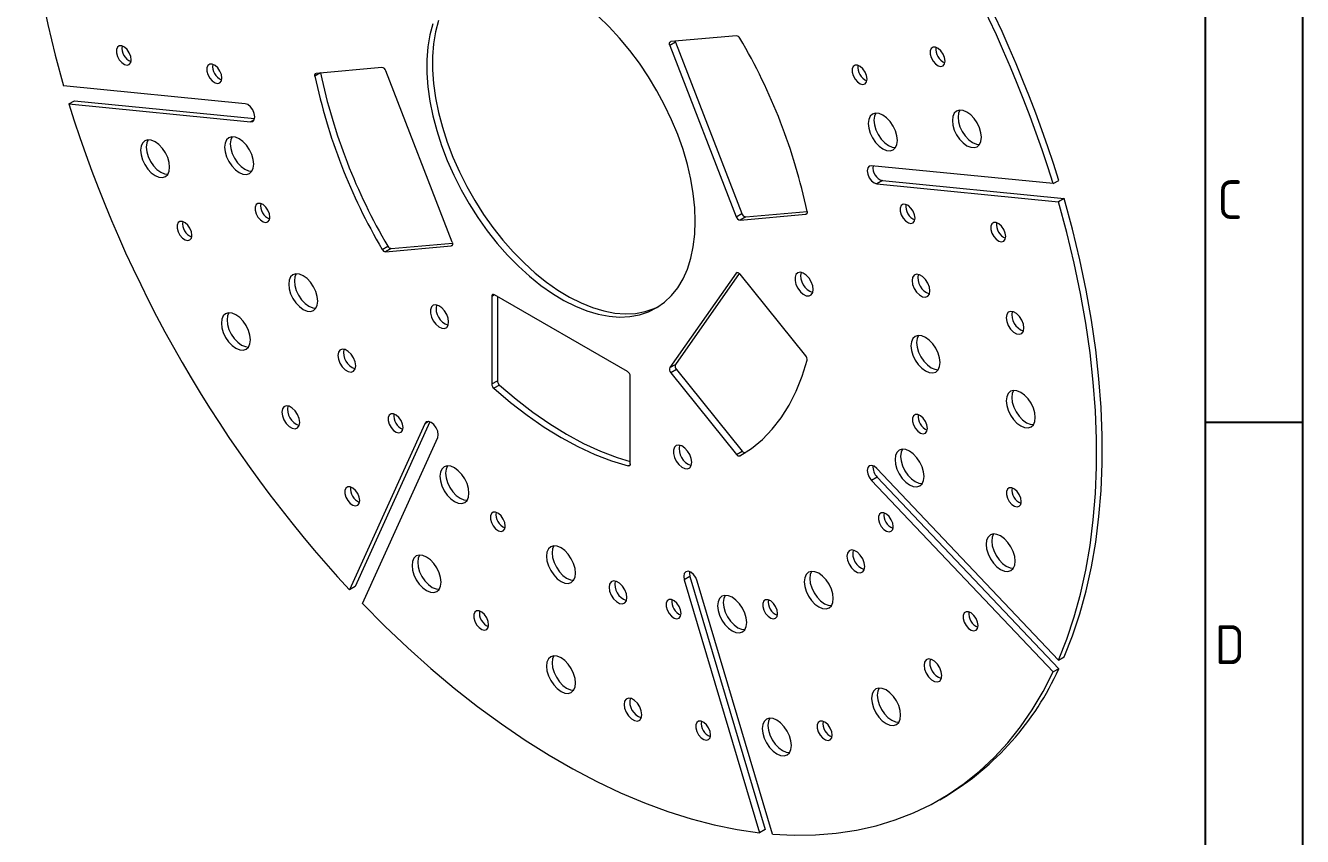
# Model space of a CAD drawing. Header units: millimetres. Extents: x 764 to 1780, y 1208 to 1927.
# Drawn here: x 1461 to 1780.4, y 1463.9 to 1666.9 of the extents above; entities that cross this region are included whole.
import ezdxf
from ezdxf.enums import TextEntityAlignment as Align

# ---------------------------------------------------------------- set-up
doc = ezdxf.new("R2010")
doc.units = ezdxf.units.MM
doc.linetypes.add('ACAD_ISO05W100', pattern=[33, 24, -3, 0, -3, 0, -3])
doc.layers.add('AM_BOR', color=2, linetype='ACAD_ISO05W100', lineweight=35)
doc.styles.add('ACISOTS', font='isocp.shx', dxfattribs={"height": 1})

# ---------------------------------------------------------------- blocks, each defined once
blk = doc.blocks.new('A3 ZTL')
blk.add_line((401.17, 9.78), (401.17, 280.82))
at = {"layer": 'AM_BOR', "color": 135, "linetype": 'Continuous', "lineweight": 25}
blk.add_line((410.96, 290.61), (410.96, 0), dxfattribs=at)
at = {"layer": 'AM_BOR', "color": 135, "lineweight": 25}
blk.add_line((401.17, 145.3), (410.96, 145.3), dxfattribs=at)
at = {"layer": 'AM_BOR', "color": 135, "lineweight": 25, "style": 'ACISOTS'}
for s, p in [('C', (403.62, 167.81)), ('D', (403.62, 122.8))]:
    blk.add_text(s, height=3.91, dxfattribs=at).set_placement(p, align=Align.MIDDLE)

msp = doc.modelspace()

# ---------------------------------------------------------------- linework, layer by layer
at = {"color": 7, "linetype": 'Continuous', "lineweight": 15}
for p, q in [((1623.558, 1662.67), (1622.144, 1661.854)), ((1622.144, 1661.854), (1638.761, 1619.025)), ((1638.84, 1664.289), (1622.403, 1662.82)), ((1623.558, 1662.67), (1640.175, 1619.842)), ((1534.79, 1654.982), (1533.376, 1654.165)), ((1550.143, 1656.359), (1533.706, 1654.889)), ((1567.726, 1612.674), (1551.109, 1655.502)), ((1515.882, 1647.297), (1470.473, 1651.791)), ((1471.826, 1647.238), (1473.24, 1648.055)), ((1471.826, 1647.238), (1517.235, 1642.744)), ((1473.24, 1648.055), (1518.287, 1643.596)), ((1718.045, 1627.289), (1672.635, 1631.783)), ((1675.403, 1628.047), (1673.988, 1627.23)), ((1673.988, 1627.23), (1719.398, 1622.736)), ((1675.403, 1628.047), (1720.812, 1623.553)), ((1718.045, 1627.289), (1719.459, 1628.106)), ((1720.812, 1623.553), (1719.398, 1622.736)), ((1638.761, 1619.025), (1640.175, 1619.842)), ((1641.141, 1618.985), (1656.495, 1620.358)), ((1639.727, 1618.169), (1656.164, 1619.638)), ((1641.141, 1618.985), (1639.727, 1618.169)), ((1550.179, 1610.856), (1551.594, 1611.672)), ((1551.03, 1610.238), (1567.467, 1611.708)), ((1552.444, 1611.054), (1551.03, 1610.238)), ((1552.444, 1611.054), (1567.798, 1612.427)), ((1638.761, 1604.902), (1622.144, 1581.259)), ((1639.55, 1604.829), (1623.558, 1582.075)), ((1656.164, 1584.195), (1639.727, 1604.643)), ((1577.611, 1599.089), (1577.611, 1577.172)), ((1611.552, 1580.312), (1578.318, 1599.497)), ((1579.025, 1599.089), (1579.025, 1577.988)), ((1622.144, 1581.259), (1623.558, 1582.075)), ((1612.259, 1557.17), (1612.259, 1579.087)), ((1623.817, 1580.81), (1622.403, 1579.994)), ((1622.403, 1579.994), (1638.84, 1559.546)), ((1623.817, 1580.81), (1640.254, 1560.363)), ((1577.611, 1577.172), (1579.025, 1577.988)), ((1579.546, 1576.9), (1578.131, 1576.084)), ((1560.837, 1567.223), (1542.028, 1525.644)), ((1562.102, 1567.708), (1543.442, 1526.46)), ((1545.294, 1522.196), (1564.104, 1563.775)), ((1638.84, 1559.546), (1640.254, 1560.363)), ((1719.398, 1508.09), (1673.988, 1556.024)), ((1674.05, 1553.85), (1672.635, 1553.033)), ((1672.635, 1553.033), (1718.045, 1505.099)), ((1674.05, 1553.85), (1719.459, 1505.915)), ((1627.181, 1528.994), (1625.767, 1528.177)), ((1625.767, 1528.177), (1644.576, 1464.882)), ((1627.181, 1528.994), (1645.99, 1465.698)), ((1647.842, 1464.559), (1629.033, 1527.854)), ((1543.442, 1526.46), (1542.028, 1525.644)), ((1719.398, 1508.09), (1720.812, 1508.906)), ((1719.459, 1505.915), (1718.045, 1505.099)), ((1689.677, 1473.147), (1691.092, 1473.964)), ((1645.99, 1465.698), (1644.576, 1464.882))]:
    msp.add_line(p, q, dxfattribs=at)
at = {"color": 8, "linetype": 'Continuous', "lineweight": 15}
for p, q in [((1518.191, 1643.296), (1517.235, 1642.744)), ((1656.164, 1619.638), (1656.423, 1619.788)), ((1567.467, 1611.708), (1567.726, 1611.857)), ((1639.02, 1605.051), (1638.761, 1604.902)), ((1578.318, 1599.497), (1577.611, 1599.089)), ((1561.794, 1567.775), (1560.837, 1567.223)), ((1640.171, 1559.459), (1639.691, 1559.182)), ((1611.739, 1556.682), (1612.234, 1556.968))]:
    msp.add_line(p, q, dxfattribs=at)
at = {"color": 7, "linetype": 'Continuous', "lineweight": 15, "flags": 128}
for points in [[(1470.473, 1766.438), (1468.381, 1761.173), (1466.542, 1755.662), (1464.958, 1749.914), (1463.634, 1743.942), (1462.571, 1737.757), (1461.772, 1731.372), (1461.239, 1724.8), (1460.972, 1718.053), (1460.972, 1711.145), (1461.239, 1704.09), (1461.772, 1696.901), (1462.571, 1689.594), (1463.634, 1682.183), (1464.958, 1674.681), (1466.542, 1667.106), (1468.381, 1659.471), (1470.473, 1651.791)], [(1564.274, 1668.105), (1563.536, 1665.304), (1563.041, 1662.302), (1562.793, 1659.12), (1562.793, 1655.783), (1563.041, 1652.315), (1563.536, 1648.741), (1564.274, 1645.088), (1565.25, 1641.384), (1566.455, 1637.655), (1567.883, 1633.929), (1569.52, 1630.234), (1571.357, 1626.597), (1573.378, 1623.045), (1575.57, 1619.604), (1577.915, 1616.3), (1580.397, 1613.157), (1582.997, 1610.199), (1585.696, 1607.447), (1588.473, 1604.923), (1591.309, 1602.643), (1594.183, 1600.626), (1597.072, 1598.886), (1599.956, 1597.437), (1602.813, 1596.288), (1605.623, 1595.449), (1608.364, 1594.925), (1611.015, 1594.721), (1613.559, 1594.838), (1615.975, 1595.275), (1618.245, 1596.029), (1619.38, 1596.553)], [(1628.523, 1617.874), (1628.398, 1621.28), (1628.026, 1624.804), (1627.409, 1628.421), (1626.552, 1632.103), (1625.46, 1635.823), (1624.143, 1639.554), (1622.609, 1643.268), (1620.87, 1646.937), (1618.939, 1650.535), (1616.831, 1654.035), (1614.56, 1657.41), (1612.144, 1660.637), (1609.601, 1663.69), (1606.949, 1666.548), (1604.209, 1669.188)], [(1562.86, 1667.288), (1562.122, 1664.488), (1561.627, 1661.486), (1561.379, 1658.304), (1561.379, 1654.967), (1561.627, 1651.498), (1562.122, 1647.925), (1562.86, 1644.272), (1563.836, 1640.567), (1565.041, 1636.838), (1566.468, 1633.112), (1568.106, 1629.417), (1569.942, 1625.78), (1571.964, 1622.228), (1574.155, 1618.788), (1576.501, 1615.484), (1578.983, 1612.341), (1581.583, 1609.383), (1584.281, 1606.631), (1587.059, 1604.106), (1589.895, 1601.827), (1592.768, 1599.81), (1595.658, 1598.07), (1598.542, 1596.62), (1601.399, 1595.471), (1604.209, 1594.632), (1606.949, 1594.108), (1609.601, 1593.904), (1612.144, 1594.021), (1614.56, 1594.458), (1616.831, 1595.212), (1618.939, 1596.277), (1620.87, 1597.646), (1622.609, 1599.308), (1624.143, 1601.251), (1625.46, 1603.461), (1626.552, 1605.921), (1627.409, 1608.613), (1628.026, 1611.517), (1628.398, 1614.612), (1628.523, 1617.874)], [(1487.423, 1658.287), (1487.297, 1659.142), (1486.934, 1660.027), (1486.384, 1660.823), (1485.722, 1661.423), (1485.036, 1661.746), (1484.42, 1661.747), (1483.956, 1661.427), (1483.707, 1660.83), (1483.707, 1660.034), (1483.956, 1659.149), (1484.42, 1658.294), (1485.036, 1657.583), (1485.722, 1657.114), (1486.384, 1656.949), (1486.934, 1657.111), (1487.297, 1657.578), (1487.423, 1658.287)], [(1622.144, 1661.854), (1622.087, 1662.033), (1622.056, 1662.207), (1622.051, 1662.369), (1622.074, 1662.514), (1622.122, 1662.636), (1622.196, 1662.729), (1622.29, 1662.792), (1622.403, 1662.82)], [(1623.486, 1662.917), (1623.501, 1662.849), (1623.558, 1662.67)], [(1691.024, 1657.973), (1690.897, 1658.827), (1690.535, 1659.713), (1689.985, 1660.509), (1689.323, 1661.109), (1688.637, 1661.432), (1688.021, 1661.433), (1687.557, 1661.113), (1687.308, 1660.515), (1687.308, 1659.72), (1687.557, 1658.835), (1688.021, 1657.979), (1688.637, 1657.269), (1689.323, 1656.8), (1689.985, 1656.635), (1690.535, 1656.797), (1690.897, 1657.264), (1691.024, 1657.973)], [(1510.085, 1653.707), (1509.958, 1654.562), (1509.595, 1655.448), (1509.046, 1656.244), (1508.384, 1656.844), (1507.698, 1657.166), (1507.081, 1657.168), (1506.618, 1656.848), (1506.369, 1656.25), (1506.369, 1655.455), (1506.618, 1654.57), (1507.081, 1653.714), (1507.698, 1653.004), (1508.384, 1652.535), (1509.046, 1652.37), (1509.595, 1652.532), (1509.958, 1652.999), (1510.085, 1653.707)], [(1533.376, 1654.165), (1533.356, 1654.308), (1533.354, 1654.442), (1533.372, 1654.563), (1533.407, 1654.669), (1533.46, 1654.757), (1533.529, 1654.823), (1533.612, 1654.868), (1533.706, 1654.889)], [(1671.505, 1653.458), (1671.379, 1654.313), (1671.016, 1655.198), (1670.467, 1655.995), (1669.804, 1656.595), (1669.119, 1656.917), (1668.502, 1656.919), (1668.038, 1656.599), (1667.79, 1656.001), (1667.79, 1655.206), (1668.038, 1654.321), (1668.502, 1653.465), (1669.119, 1652.755), (1669.804, 1652.285), (1670.467, 1652.121), (1671.016, 1652.283), (1671.379, 1652.75), (1671.505, 1653.458)], [(1517.235, 1642.744), (1517.808, 1642.855), (1518.192, 1643.297), (1518.326, 1644), (1518.192, 1644.859), (1517.808, 1645.742), (1517.235, 1646.516), (1516.558, 1647.062), (1515.882, 1647.297)], [(1700.129, 1638.889), (1700.005, 1640.049), (1699.641, 1641.274), (1699.062, 1642.479), (1698.308, 1643.582), (1697.43, 1644.51), (1696.487, 1645.197), (1695.545, 1645.598), (1694.667, 1645.685), (1693.912, 1645.452), (1693.334, 1644.915), (1692.97, 1644.111), (1692.846, 1643.094), (1692.97, 1641.934), (1693.334, 1640.71), (1693.912, 1639.505), (1694.667, 1638.401), (1695.545, 1637.474), (1696.487, 1636.787), (1697.43, 1636.386), (1698.308, 1636.299), (1699.062, 1636.532), (1699.641, 1637.069), (1700.005, 1637.873), (1700.129, 1638.889)], [(1694.719, 1645.689), (1694.384, 1644.927), (1694.26, 1643.91), (1694.384, 1642.75), (1694.748, 1641.526), (1695.327, 1640.321), (1696.081, 1639.217), (1696.959, 1638.29), (1697.902, 1637.603), (1698.844, 1637.202), (1699.67, 1637.111)], [(1679.091, 1638.117), (1678.966, 1639.277), (1678.603, 1640.501), (1678.024, 1641.706), (1677.27, 1642.81), (1676.391, 1643.737), (1675.449, 1644.425), (1674.506, 1644.825), (1673.628, 1644.912), (1672.874, 1644.679), (1672.295, 1644.143), (1671.931, 1643.338), (1671.807, 1642.322), (1671.931, 1641.162), (1672.295, 1639.937), (1672.874, 1638.732), (1673.628, 1637.629), (1674.506, 1636.702), (1675.449, 1636.014), (1676.391, 1635.613), (1677.27, 1635.526), (1678.024, 1635.759), (1678.603, 1636.296), (1678.966, 1637.1), (1679.091, 1638.117)], [(1673.68, 1644.916), (1673.346, 1644.155), (1673.222, 1643.138), (1673.346, 1641.978), (1673.709, 1640.754), (1674.288, 1639.549), (1675.042, 1638.445), (1675.921, 1637.518), (1676.863, 1636.831), (1677.806, 1636.43), (1678.632, 1636.339)], [(1518.063, 1632.206), (1517.939, 1633.366), (1517.575, 1634.59), (1516.996, 1635.795), (1516.242, 1636.899), (1515.364, 1637.826), (1514.421, 1638.513), (1513.479, 1638.914), (1512.601, 1639.001), (1511.846, 1638.768), (1511.268, 1638.231), (1510.904, 1637.427), (1510.78, 1636.41), (1510.904, 1635.25), (1511.268, 1634.026), (1511.846, 1632.821), (1512.601, 1631.717), (1513.479, 1630.79), (1514.421, 1630.103), (1515.364, 1629.702), (1516.242, 1629.615), (1516.996, 1629.848), (1517.575, 1630.385), (1517.939, 1631.189), (1518.063, 1632.206)], [(1512.653, 1639.005), (1512.318, 1638.243), (1512.194, 1637.227), (1512.318, 1636.067), (1512.682, 1634.842), (1513.261, 1633.637), (1514.015, 1632.534), (1514.893, 1631.607), (1515.836, 1630.919), (1516.778, 1630.518), (1517.604, 1630.427)], [(1497.024, 1631.433), (1496.9, 1632.593), (1496.537, 1633.818), (1495.958, 1635.023), (1495.204, 1636.126), (1494.325, 1637.053), (1493.383, 1637.741), (1492.44, 1638.142), (1491.562, 1638.229), (1490.808, 1637.996), (1490.229, 1637.459), (1489.865, 1636.655), (1489.741, 1635.638), (1489.865, 1634.478), (1490.229, 1633.254), (1490.808, 1632.049), (1491.562, 1630.945), (1492.44, 1630.018), (1493.383, 1629.33), (1494.325, 1628.93), (1495.204, 1628.843), (1495.958, 1629.076), (1496.537, 1629.612), (1496.9, 1630.417), (1497.024, 1631.433)], [(1491.614, 1638.233), (1491.28, 1637.471), (1491.155, 1636.454), (1491.28, 1635.294), (1491.643, 1634.07), (1492.222, 1632.865), (1492.976, 1631.761), (1493.855, 1630.834), (1494.797, 1630.147), (1495.74, 1629.746), (1496.566, 1629.655)], [(1672.635, 1631.783), (1672.062, 1631.672), (1671.679, 1631.231), (1671.544, 1630.527), (1671.679, 1629.668), (1672.062, 1628.785), (1672.635, 1628.011), (1673.312, 1627.465), (1673.988, 1627.23)], [(1720.812, 1508.906), (1722.903, 1514.171), (1724.743, 1519.682), (1726.326, 1525.43), (1727.651, 1531.402), (1728.713, 1537.586), (1729.512, 1543.971), (1730.046, 1550.544), (1730.313, 1557.291), (1730.313, 1564.199), (1730.046, 1571.254), (1729.512, 1578.442), (1728.713, 1585.75), (1727.651, 1593.161), (1726.326, 1600.662), (1724.743, 1608.238), (1722.903, 1615.873), (1720.812, 1623.553)], [(1522.113, 1618.906), (1521.986, 1619.76), (1521.624, 1620.646), (1521.074, 1621.442), (1520.412, 1622.042), (1519.726, 1622.365), (1519.109, 1622.366), (1518.646, 1622.046), (1518.397, 1621.448), (1518.397, 1620.653), (1518.646, 1619.768), (1519.109, 1618.913), (1519.726, 1618.202), (1520.412, 1617.733), (1521.074, 1617.568), (1521.624, 1617.73), (1521.986, 1618.197), (1522.113, 1618.906)], [(1656.495, 1620.362), (1656.515, 1620.219), (1656.516, 1620.086), (1656.499, 1619.964), (1656.463, 1619.858), (1656.41, 1619.771), (1656.342, 1619.704), (1656.259, 1619.659), (1656.164, 1619.638)], [(1683.533, 1618.656), (1683.407, 1619.511), (1683.044, 1620.397), (1682.495, 1621.193), (1681.832, 1621.793), (1681.147, 1622.115), (1680.53, 1622.117), (1680.066, 1621.797), (1679.818, 1621.199), (1679.818, 1620.404), (1680.066, 1619.519), (1680.53, 1618.663), (1681.147, 1617.953), (1681.832, 1617.484), (1682.495, 1617.319), (1683.044, 1617.481), (1683.407, 1617.948), (1683.533, 1618.656)], [(1719.398, 1508.09), (1721.489, 1513.354), (1723.329, 1518.866), (1724.912, 1524.613), (1726.236, 1530.585), (1727.299, 1536.77), (1728.098, 1543.155), (1728.631, 1549.727), (1728.898, 1556.474), (1728.898, 1563.382), (1728.631, 1570.437), (1728.098, 1577.626), (1727.299, 1584.933), (1726.236, 1592.345), (1724.912, 1599.846), (1723.329, 1607.422), (1721.489, 1615.057), (1719.398, 1622.736)], [(1502.594, 1614.391), (1502.468, 1615.246), (1502.105, 1616.131), (1501.556, 1616.928), (1500.893, 1617.528), (1500.207, 1617.85), (1499.591, 1617.852), (1499.127, 1617.532), (1498.878, 1616.934), (1498.878, 1616.139), (1499.127, 1615.254), (1499.591, 1614.398), (1500.207, 1613.688), (1500.893, 1613.219), (1501.556, 1613.054), (1502.105, 1613.216), (1502.468, 1613.683), (1502.594, 1614.391)], [(1706.195, 1614.077), (1706.068, 1614.932), (1705.706, 1615.817), (1705.156, 1616.614), (1704.494, 1617.213), (1703.808, 1617.536), (1703.192, 1617.537), (1702.728, 1617.218), (1702.479, 1616.62), (1702.479, 1615.824), (1702.728, 1614.939), (1703.192, 1614.084), (1703.808, 1613.374), (1704.494, 1612.904), (1705.156, 1612.74), (1705.706, 1612.902), (1706.068, 1613.368), (1706.195, 1614.077)], [(1567.726, 1612.674), (1567.783, 1612.495), (1567.815, 1612.321), (1567.819, 1612.158), (1567.797, 1612.013), (1567.748, 1611.892), (1567.675, 1611.798), (1567.58, 1611.736), (1567.467, 1611.708)], [(1534.097, 1597.926), (1533.973, 1599.086), (1533.61, 1600.31), (1533.031, 1601.515), (1532.277, 1602.619), (1531.398, 1603.546), (1530.456, 1604.234), (1529.513, 1604.634), (1528.635, 1604.721), (1527.881, 1604.488), (1527.302, 1603.952), (1526.938, 1603.147), (1526.814, 1602.131), (1526.938, 1600.971), (1527.302, 1599.746), (1527.881, 1598.541), (1528.635, 1597.438), (1529.513, 1596.511), (1530.456, 1595.823), (1531.398, 1595.422), (1532.277, 1595.336), (1533.031, 1595.568), (1533.61, 1596.105), (1533.973, 1596.909), (1534.097, 1597.926)], [(1528.687, 1604.725), (1528.353, 1603.964), (1528.228, 1602.947), (1528.353, 1601.787), (1528.716, 1600.563), (1529.295, 1599.358), (1530.049, 1598.254), (1530.928, 1597.327), (1531.87, 1596.64), (1532.813, 1596.239), (1533.639, 1596.148)], [(1638.761, 1604.902), (1638.842, 1604.985), (1638.943, 1605.036), (1639.061, 1605.053), (1639.191, 1605.034), (1639.327, 1604.981), (1639.466, 1604.896), (1639.601, 1604.782), (1639.727, 1604.643)], [(1658.044, 1600.831), (1657.92, 1601.765), (1657.56, 1602.741), (1657.003, 1603.654), (1656.31, 1604.405), (1655.557, 1604.912), (1654.823, 1605.121), (1654.19, 1605.009), (1653.725, 1604.588), (1653.48, 1603.903), (1653.48, 1603.03), (1653.725, 1602.062), (1654.19, 1601.104), (1654.823, 1600.261), (1655.557, 1599.623), (1656.31, 1599.26), (1657.003, 1599.211), (1657.56, 1599.481), (1657.92, 1600.042), (1658.044, 1600.831)], [(1687.227, 1600.457), (1687.093, 1601.414), (1686.706, 1602.411), (1686.114, 1603.327), (1685.387, 1604.053), (1684.613, 1604.499), (1683.886, 1604.613), (1683.294, 1604.381), (1682.907, 1603.831), (1682.773, 1603.029), (1682.907, 1602.071), (1683.294, 1601.075), (1683.886, 1600.158), (1684.613, 1599.433), (1685.387, 1598.987), (1686.114, 1598.872), (1686.706, 1599.105), (1687.093, 1599.655), (1687.227, 1600.457)], [(1517.249, 1588.197), (1517.125, 1589.357), (1516.761, 1590.581), (1516.182, 1591.786), (1515.428, 1592.889), (1514.55, 1593.817), (1513.607, 1594.504), (1512.665, 1594.905), (1511.786, 1594.992), (1511.032, 1594.759), (1510.453, 1594.222), (1510.09, 1593.418), (1509.966, 1592.401), (1510.09, 1591.241), (1510.453, 1590.017), (1511.032, 1588.812), (1511.786, 1587.708), (1512.665, 1586.781), (1513.607, 1586.094), (1514.55, 1585.693), (1515.428, 1585.606), (1516.182, 1585.839), (1516.761, 1586.376), (1517.125, 1587.18), (1517.249, 1588.197)], [(1511.838, 1594.996), (1511.504, 1594.234), (1511.38, 1593.217), (1511.504, 1592.057), (1511.868, 1590.833), (1512.446, 1589.628), (1513.201, 1588.524), (1514.079, 1587.597), (1515.021, 1586.91), (1515.964, 1586.509), (1516.79, 1586.418)], [(1566.828, 1592.675), (1566.703, 1593.609), (1566.343, 1594.585), (1565.786, 1595.498), (1565.094, 1596.249), (1564.34, 1596.756), (1563.606, 1596.965), (1562.973, 1596.853), (1562.508, 1596.432), (1562.263, 1595.747), (1562.263, 1594.874), (1562.508, 1593.906), (1562.973, 1592.948), (1563.606, 1592.105), (1564.34, 1591.467), (1565.094, 1591.104), (1565.786, 1591.055), (1566.343, 1591.325), (1566.703, 1591.886), (1566.828, 1592.675)], [(1710.762, 1591.175), (1710.627, 1592.133), (1710.241, 1593.129), (1709.648, 1594.046), (1708.921, 1594.771), (1708.147, 1595.217), (1707.421, 1595.332), (1706.828, 1595.1), (1706.441, 1594.549), (1706.307, 1593.747), (1706.441, 1592.79), (1706.828, 1591.793), (1707.421, 1590.877), (1708.147, 1590.151), (1708.921, 1589.705), (1709.648, 1589.591), (1710.241, 1589.823), (1710.627, 1590.373), (1710.762, 1591.175)], [(1689.764, 1582.52), (1689.64, 1583.68), (1689.276, 1584.904), (1688.698, 1586.109), (1687.943, 1587.213), (1687.065, 1588.14), (1686.123, 1588.827), (1685.18, 1589.228), (1684.302, 1589.315), (1683.548, 1589.082), (1682.969, 1588.545), (1682.605, 1587.741), (1682.481, 1586.725), (1682.605, 1585.564), (1682.969, 1584.34), (1683.548, 1583.135), (1684.302, 1582.032), (1685.18, 1581.104), (1686.123, 1580.417), (1687.065, 1580.016), (1687.943, 1579.929), (1688.698, 1580.162), (1689.276, 1580.699), (1689.64, 1581.503), (1689.764, 1582.52)], [(1684.354, 1589.319), (1684.019, 1588.558), (1683.895, 1587.541), (1684.019, 1586.381), (1684.383, 1585.157), (1684.962, 1583.952), (1685.716, 1582.848), (1686.594, 1581.921), (1687.537, 1581.233), (1688.479, 1580.833), (1689.306, 1580.742)], [(1543.564, 1581.73), (1543.43, 1582.687), (1543.043, 1583.684), (1542.45, 1584.601), (1541.723, 1585.326), (1540.95, 1585.772), (1540.223, 1585.887), (1539.63, 1585.654), (1539.243, 1585.104), (1539.109, 1584.302), (1539.243, 1583.345), (1539.63, 1582.348), (1540.223, 1581.431), (1540.95, 1580.706), (1541.723, 1580.26), (1542.45, 1580.146), (1543.043, 1580.378), (1543.43, 1580.928), (1543.564, 1581.73)], [(1639.691, 1559.182), (1642.611, 1561.062), (1645.319, 1563.283), (1647.802, 1565.834), (1650.049, 1568.703), (1652.05, 1571.878), (1653.796, 1575.345), (1655.28, 1579.088), (1656.495, 1583.091)], [(1578.131, 1576.084), (1582.266, 1572.559), (1586.458, 1569.324), (1590.687, 1566.391), (1594.935, 1563.775), (1599.183, 1561.486), (1603.413, 1559.536), (1607.604, 1557.932), (1611.739, 1556.682)], [(1579.546, 1576.9), (1583.681, 1573.376), (1587.872, 1570.14), (1592.101, 1567.208), (1596.349, 1564.591), (1600.598, 1562.303), (1604.827, 1560.352), (1609.018, 1558.749), (1612.259, 1557.74)], [(1713.592, 1568.765), (1713.468, 1569.925), (1713.104, 1571.149), (1712.525, 1572.354), (1711.771, 1573.458), (1710.893, 1574.385), (1709.95, 1575.072), (1709.008, 1575.473), (1708.129, 1575.56), (1707.375, 1575.327), (1706.797, 1574.79), (1706.433, 1573.986), (1706.309, 1572.969), (1706.433, 1571.809), (1706.797, 1570.585), (1707.375, 1569.38), (1708.129, 1568.276), (1709.008, 1567.349), (1709.95, 1566.662), (1710.893, 1566.261), (1711.771, 1566.174), (1712.525, 1566.407), (1713.104, 1566.944), (1713.468, 1567.748), (1713.592, 1568.765)], [(1708.182, 1575.564), (1707.847, 1574.802), (1707.723, 1573.786), (1707.847, 1572.625), (1708.211, 1571.401), (1708.789, 1570.196), (1709.544, 1569.093), (1710.422, 1568.165), (1711.364, 1567.478), (1712.307, 1567.077), (1713.133, 1566.986)], [(1529.558, 1567.555), (1529.424, 1568.512), (1529.037, 1569.509), (1528.445, 1570.426), (1527.718, 1571.151), (1526.944, 1571.597), (1526.217, 1571.711), (1525.625, 1571.479), (1525.238, 1570.929), (1525.104, 1570.127), (1525.238, 1569.17), (1525.625, 1568.173), (1526.217, 1567.256), (1526.944, 1566.531), (1527.718, 1566.085), (1528.445, 1565.971), (1529.037, 1566.203), (1529.424, 1566.753), (1529.558, 1567.555)], [(1555.411, 1566.258), (1555.284, 1567.112), (1554.922, 1567.998), (1554.372, 1568.794), (1553.71, 1569.394), (1553.024, 1569.717), (1552.408, 1569.718), (1551.944, 1569.398), (1551.695, 1568.8), (1551.695, 1568.005), (1551.944, 1567.12), (1552.408, 1566.265), (1553.024, 1565.554), (1553.71, 1565.085), (1554.372, 1564.92), (1554.922, 1565.082), (1555.284, 1565.549), (1555.411, 1566.258)], [(1686.611, 1566.055), (1686.485, 1566.91), (1686.122, 1567.795), (1685.573, 1568.592), (1684.91, 1569.192), (1684.224, 1569.514), (1683.608, 1569.516), (1683.144, 1569.196), (1682.895, 1568.598), (1682.895, 1567.803), (1683.144, 1566.917), (1683.608, 1566.062), (1684.224, 1565.352), (1684.91, 1564.882), (1685.573, 1564.718), (1686.122, 1564.88), (1686.485, 1565.346), (1686.611, 1566.055)], [(1564.104, 1563.775), (1564.238, 1564.478), (1564.104, 1565.337), (1563.72, 1566.22), (1563.147, 1566.994), (1562.47, 1567.54), (1561.794, 1567.775), (1561.22, 1567.664), (1560.837, 1567.223)], [(1627.639, 1557.57), (1627.514, 1558.503), (1627.154, 1559.479), (1626.598, 1560.392), (1625.905, 1561.143), (1625.151, 1561.651), (1624.418, 1561.86), (1623.784, 1561.747), (1623.32, 1561.326), (1623.074, 1560.642), (1623.074, 1559.768), (1623.32, 1558.8), (1623.784, 1557.843), (1624.418, 1556.999), (1625.151, 1556.361), (1625.905, 1555.998), (1626.598, 1555.949), (1627.154, 1556.22), (1627.514, 1556.78), (1627.639, 1557.57)], [(1685.78, 1554.033), (1685.656, 1555.193), (1685.292, 1556.418), (1684.713, 1557.623), (1683.959, 1558.726), (1683.081, 1559.654), (1682.138, 1560.341), (1681.196, 1560.742), (1680.317, 1560.829), (1679.563, 1560.596), (1678.984, 1560.059), (1678.621, 1559.255), (1678.497, 1558.238), (1678.621, 1557.078), (1678.984, 1555.854), (1679.563, 1554.649), (1680.317, 1553.545), (1681.196, 1552.618), (1682.138, 1551.931), (1683.081, 1551.53), (1683.959, 1551.443), (1684.713, 1551.676), (1685.292, 1552.213), (1685.656, 1553.017), (1685.78, 1554.033)], [(1680.369, 1560.833), (1680.035, 1560.071), (1679.911, 1559.054), (1680.035, 1557.894), (1680.399, 1556.67), (1680.977, 1555.465), (1681.732, 1554.361), (1682.61, 1553.434), (1683.552, 1552.747), (1684.495, 1552.346), (1685.321, 1552.255)], [(1571.916, 1549.853), (1571.792, 1551.013), (1571.428, 1552.238), (1570.85, 1553.443), (1570.095, 1554.546), (1569.217, 1555.473), (1568.275, 1556.161), (1567.332, 1556.562), (1566.454, 1556.649), (1565.7, 1556.416), (1565.121, 1555.879), (1564.757, 1555.075), (1564.633, 1554.058), (1564.757, 1552.898), (1565.121, 1551.674), (1565.7, 1550.469), (1566.454, 1549.365), (1567.332, 1548.438), (1568.275, 1547.751), (1569.217, 1547.35), (1570.095, 1547.263), (1570.85, 1547.496), (1571.428, 1548.033), (1571.792, 1548.837), (1571.916, 1549.853)], [(1566.506, 1556.653), (1566.171, 1555.891), (1566.047, 1554.874), (1566.171, 1553.714), (1566.535, 1552.49), (1567.114, 1551.285), (1567.868, 1550.181), (1568.746, 1549.254), (1569.689, 1548.567), (1570.631, 1548.166), (1571.457, 1548.075)], [(1612.259, 1557.17), (1612.25, 1557.043), (1612.222, 1556.93), (1612.176, 1556.834), (1612.114, 1556.758), (1612.037, 1556.704), (1611.947, 1556.673), (1611.847, 1556.665), (1611.739, 1556.682)], [(1673.988, 1556.024), (1673.312, 1556.57), (1672.635, 1556.805), (1672.062, 1556.694), (1671.679, 1556.253), (1671.544, 1555.549), (1671.679, 1554.69), (1672.062, 1553.807), (1672.635, 1553.033)], [(1544.593, 1547.986), (1544.467, 1548.841), (1544.104, 1549.726), (1543.555, 1550.523), (1542.892, 1551.123), (1542.207, 1551.445), (1541.59, 1551.447), (1541.126, 1551.127), (1540.877, 1550.529), (1540.877, 1549.734), (1541.126, 1548.849), (1541.59, 1547.993), (1542.207, 1547.283), (1542.892, 1546.814), (1543.555, 1546.649), (1544.104, 1546.811), (1544.467, 1547.278), (1544.593, 1547.986)], [(1710.077, 1547.731), (1709.95, 1548.585), (1709.588, 1549.471), (1709.038, 1550.267), (1708.376, 1550.867), (1707.69, 1551.19), (1707.074, 1551.191), (1706.61, 1550.871), (1706.361, 1550.273), (1706.361, 1549.478), (1706.61, 1548.593), (1707.074, 1547.738), (1707.69, 1547.027), (1708.376, 1546.558), (1709.038, 1546.393), (1709.588, 1546.555), (1709.95, 1547.022), (1710.077, 1547.731)], [(1580.974, 1541.623), (1580.848, 1542.478), (1580.485, 1543.363), (1579.936, 1544.159), (1579.273, 1544.759), (1578.588, 1545.082), (1577.971, 1545.083), (1577.507, 1544.763), (1577.259, 1544.165), (1577.259, 1543.37), (1577.507, 1542.485), (1577.971, 1541.63), (1578.588, 1540.919), (1579.273, 1540.45), (1579.936, 1540.285), (1580.485, 1540.447), (1580.848, 1540.914), (1580.974, 1541.623)], [(1678.058, 1541.473), (1677.931, 1542.328), (1677.569, 1543.213), (1677.019, 1544.009), (1676.357, 1544.609), (1675.671, 1544.932), (1675.055, 1544.933), (1674.591, 1544.613), (1674.342, 1544.016), (1674.342, 1543.22), (1674.591, 1542.335), (1675.055, 1541.48), (1675.671, 1540.769), (1676.357, 1540.3), (1677.019, 1540.136), (1677.569, 1540.297), (1677.931, 1540.764), (1678.058, 1541.473)], [(1598.577, 1529.861), (1598.453, 1531.021), (1598.089, 1532.246), (1597.51, 1533.451), (1596.756, 1534.554), (1595.878, 1535.482), (1594.935, 1536.169), (1593.993, 1536.57), (1593.114, 1536.657), (1592.36, 1536.424), (1591.781, 1535.887), (1591.418, 1535.083), (1591.294, 1534.066), (1591.418, 1532.906), (1591.781, 1531.682), (1592.36, 1530.477), (1593.114, 1529.373), (1593.993, 1528.446), (1594.935, 1527.759), (1595.878, 1527.358), (1596.756, 1527.271), (1597.51, 1527.504), (1598.089, 1528.041), (1598.453, 1528.845), (1598.577, 1529.861)], [(1593.166, 1536.661), (1592.832, 1535.899), (1592.708, 1534.882), (1592.832, 1533.722), (1593.196, 1532.498), (1593.774, 1531.293), (1594.529, 1530.189), (1595.407, 1529.262), (1596.349, 1528.575), (1597.292, 1528.174), (1598.118, 1528.083)], [(1708.566, 1532.834), (1708.442, 1533.994), (1708.078, 1535.219), (1707.5, 1536.424), (1706.745, 1537.527), (1705.867, 1538.454), (1704.925, 1539.142), (1703.982, 1539.543), (1703.104, 1539.63), (1702.35, 1539.397), (1701.771, 1538.86), (1701.407, 1538.056), (1701.283, 1537.039), (1701.407, 1535.879), (1701.771, 1534.655), (1702.35, 1533.45), (1703.104, 1532.346), (1703.982, 1531.419), (1704.925, 1530.731), (1705.867, 1530.331), (1706.745, 1530.244), (1707.5, 1530.477), (1708.078, 1531.013), (1708.442, 1531.818), (1708.566, 1532.834)], [(1703.156, 1539.634), (1702.821, 1538.872), (1702.697, 1537.855), (1702.821, 1536.695), (1703.185, 1535.471), (1703.764, 1534.266), (1704.518, 1533.162), (1705.396, 1532.235), (1706.339, 1531.548), (1707.281, 1531.147), (1708.108, 1531.056)], [(1564.95, 1527.562), (1564.825, 1528.722), (1564.462, 1529.946), (1563.883, 1531.151), (1563.129, 1532.255), (1562.25, 1533.182), (1561.308, 1533.87), (1560.365, 1534.27), (1559.487, 1534.357), (1558.733, 1534.124), (1558.154, 1533.588), (1557.79, 1532.783), (1557.666, 1531.767), (1557.79, 1530.607), (1558.154, 1529.382), (1558.733, 1528.177), (1559.487, 1527.074), (1560.365, 1526.147), (1561.308, 1525.459), (1562.25, 1525.058), (1563.129, 1524.971), (1563.883, 1525.204), (1564.462, 1525.741), (1564.825, 1526.545), (1564.95, 1527.562)], [(1559.539, 1534.361), (1559.205, 1533.6), (1559.081, 1532.583), (1559.205, 1531.423), (1559.568, 1530.199), (1560.147, 1528.994), (1560.901, 1527.89), (1561.78, 1526.963), (1562.722, 1526.276), (1563.665, 1525.875), (1564.491, 1525.784)], [(1670.935, 1531.496), (1670.8, 1532.454), (1670.414, 1533.45), (1669.821, 1534.367), (1669.094, 1535.092), (1668.321, 1535.538), (1667.594, 1535.653), (1667.001, 1535.42), (1666.614, 1534.87), (1666.48, 1534.068), (1666.614, 1533.111), (1667.001, 1532.114), (1667.594, 1531.198), (1668.321, 1530.472), (1669.094, 1530.026), (1669.821, 1529.912), (1670.414, 1530.144), (1670.8, 1530.694), (1670.935, 1531.496)], [(1629.033, 1527.854), (1628.65, 1528.737), (1628.076, 1529.511), (1627.4, 1530.057), (1626.723, 1530.292), (1626.15, 1530.181), (1625.767, 1529.74), (1625.632, 1529.036), (1625.767, 1528.177)], [(1663.056, 1523.48), (1662.932, 1524.64), (1662.568, 1525.864), (1661.989, 1527.069), (1661.235, 1528.173), (1660.357, 1529.1), (1659.414, 1529.787), (1658.472, 1530.188), (1657.594, 1530.275), (1656.839, 1530.042), (1656.261, 1529.505), (1655.897, 1528.701), (1655.773, 1527.685), (1655.897, 1526.525), (1656.261, 1525.3), (1656.839, 1524.095), (1657.594, 1522.992), (1658.472, 1522.064), (1659.414, 1521.377), (1660.357, 1520.976), (1661.235, 1520.889), (1661.989, 1521.122), (1662.568, 1521.659), (1662.932, 1522.463), (1663.056, 1523.48)], [(1657.646, 1530.279), (1657.311, 1529.518), (1657.187, 1528.501), (1657.311, 1527.341), (1657.675, 1526.117), (1658.254, 1524.912), (1659.008, 1523.808), (1659.886, 1522.881), (1660.829, 1522.193), (1661.771, 1521.793), (1662.597, 1521.702)], [(1611.427, 1523.739), (1611.293, 1524.697), (1610.906, 1525.694), (1610.314, 1526.61), (1609.587, 1527.335), (1608.813, 1527.782), (1608.086, 1527.896), (1607.494, 1527.664), (1607.107, 1527.113), (1606.973, 1526.311), (1607.107, 1525.354), (1607.494, 1524.357), (1608.086, 1523.441), (1608.813, 1522.715), (1609.587, 1522.269), (1610.314, 1522.155), (1610.906, 1522.387), (1611.293, 1522.937), (1611.427, 1523.739)], [(1627.076, 1530.209), (1627.046, 1529.853), (1627.181, 1528.994)], [(1641.387, 1517.473), (1641.263, 1518.633), (1640.899, 1519.858), (1640.32, 1521.063), (1639.566, 1522.166), (1638.688, 1523.093), (1637.745, 1523.781), (1636.803, 1524.182), (1635.924, 1524.269), (1635.17, 1524.036), (1634.591, 1523.499), (1634.228, 1522.695), (1634.103, 1521.678), (1634.228, 1520.518), (1634.591, 1519.294), (1635.17, 1518.089), (1635.924, 1516.985), (1636.803, 1516.058), (1637.745, 1515.371), (1638.688, 1514.97), (1639.566, 1514.883), (1640.32, 1515.116), (1640.899, 1515.653), (1641.263, 1516.457), (1641.387, 1517.473)], [(1635.976, 1524.273), (1635.642, 1523.511), (1635.518, 1522.494), (1635.642, 1521.334), (1636.006, 1520.11), (1636.584, 1518.905), (1637.338, 1517.801), (1638.217, 1516.874), (1639.159, 1516.187), (1640.102, 1515.786), (1640.928, 1515.695)], [(1545.294, 1522.196), (1550.899, 1516.545), (1556.591, 1511.135), (1562.36, 1505.976), (1568.194, 1501.079), (1574.081, 1496.453), (1580.01, 1492.108), (1585.968, 1488.053), (1591.944, 1484.294), (1597.926, 1480.841), (1603.902, 1477.699), (1609.861, 1474.876), (1615.789, 1472.376), (1621.676, 1470.204), (1627.51, 1468.366), (1633.279, 1466.864), (1638.971, 1465.702), (1644.576, 1464.882)], [(1624.987, 1519.769), (1624.861, 1520.623), (1624.498, 1521.509), (1623.949, 1522.305), (1623.287, 1522.905), (1622.601, 1523.228), (1621.984, 1523.229), (1621.52, 1522.909), (1621.272, 1522.311), (1621.272, 1521.516), (1621.52, 1520.631), (1621.984, 1519.776), (1622.601, 1519.065), (1623.287, 1518.596), (1623.949, 1518.431), (1624.498, 1518.593), (1624.861, 1519.06), (1624.987, 1519.769)], [(1649.112, 1519.731), (1648.985, 1520.586), (1648.623, 1521.471), (1648.073, 1522.268), (1647.411, 1522.868), (1646.725, 1523.19), (1646.109, 1523.192), (1645.645, 1522.872), (1645.396, 1522.274), (1645.396, 1521.479), (1645.645, 1520.594), (1646.109, 1519.738), (1646.725, 1519.028), (1647.411, 1518.559), (1648.073, 1518.394), (1648.623, 1518.556), (1648.985, 1519.023), (1649.112, 1519.731)], [(1576.837, 1516.914), (1576.71, 1517.769), (1576.348, 1518.654), (1575.798, 1519.451), (1575.136, 1520.051), (1574.45, 1520.373), (1573.834, 1520.375), (1573.37, 1520.055), (1573.121, 1519.457), (1573.121, 1518.662), (1573.37, 1517.776), (1573.834, 1516.921), (1574.45, 1516.211), (1575.136, 1515.741), (1575.798, 1515.577), (1576.348, 1515.739), (1576.71, 1516.206), (1576.837, 1516.914)], [(1699.288, 1516.725), (1699.162, 1517.58), (1698.799, 1518.465), (1698.25, 1519.262), (1697.587, 1519.862), (1696.902, 1520.184), (1696.285, 1520.185), (1695.821, 1519.866), (1695.572, 1519.268), (1695.572, 1518.473), (1695.821, 1517.587), (1696.285, 1516.732), (1696.902, 1516.022), (1697.587, 1515.552), (1698.25, 1515.388), (1698.799, 1515.55), (1699.162, 1516.016), (1699.288, 1516.725)], [(1598.577, 1502.346), (1598.453, 1503.506), (1598.089, 1504.73), (1597.51, 1505.935), (1596.756, 1507.039), (1595.878, 1507.966), (1594.935, 1508.654), (1593.993, 1509.054), (1593.114, 1509.141), (1592.36, 1508.908), (1591.781, 1508.372), (1591.418, 1507.567), (1591.294, 1506.551), (1591.418, 1505.391), (1591.781, 1504.166), (1592.36, 1502.961), (1593.114, 1501.858), (1593.993, 1500.931), (1594.935, 1500.243), (1595.878, 1499.842), (1596.756, 1499.756), (1597.51, 1499.988), (1598.089, 1500.525), (1598.453, 1501.329), (1598.577, 1502.346)], [(1593.166, 1509.145), (1592.832, 1508.384), (1592.708, 1507.367), (1592.832, 1506.207), (1593.196, 1504.983), (1593.774, 1503.778), (1594.529, 1502.674), (1595.407, 1501.747), (1596.349, 1501.06), (1597.292, 1500.659), (1598.118, 1500.568)], [(1690.212, 1504.195), (1690.077, 1505.152), (1689.691, 1506.149), (1689.098, 1507.065), (1688.371, 1507.79), (1687.598, 1508.237), (1686.871, 1508.351), (1686.278, 1508.119), (1685.891, 1507.569), (1685.757, 1506.767), (1685.891, 1505.809), (1686.278, 1504.812), (1686.871, 1503.896), (1687.598, 1503.171), (1688.371, 1502.724), (1689.098, 1502.61), (1689.691, 1502.842), (1690.077, 1503.393), (1690.212, 1504.195)], [(1647.842, 1464.559), (1653.284, 1464.286), (1658.61, 1464.357), (1663.809, 1464.774), (1668.87, 1465.534), (1673.784, 1466.636), (1678.542, 1468.078), (1683.132, 1469.858), (1687.547, 1471.971), (1691.777, 1474.414), (1695.814, 1477.181), (1699.65, 1480.268), (1703.277, 1483.667), (1706.688, 1487.372), (1709.877, 1491.377), (1712.836, 1495.672), (1715.561, 1500.249), (1718.045, 1505.099)], [(1615.155, 1494.411), (1615.021, 1495.368), (1614.634, 1496.365), (1614.041, 1497.281), (1613.314, 1498.007), (1612.541, 1498.453), (1611.814, 1498.567), (1611.221, 1498.335), (1610.834, 1497.785), (1610.7, 1496.983), (1610.834, 1496.025), (1611.221, 1495.029), (1611.814, 1494.112), (1612.541, 1493.387), (1613.314, 1492.941), (1614.041, 1492.826), (1614.634, 1493.059), (1615.021, 1493.609), (1615.155, 1494.411)], [(1679.905, 1494.297), (1679.781, 1495.457), (1679.417, 1496.681), (1678.838, 1497.886), (1678.084, 1498.99), (1677.206, 1499.917), (1676.263, 1500.605), (1675.321, 1501.005), (1674.442, 1501.092), (1673.688, 1500.86), (1673.109, 1500.323), (1672.746, 1499.518), (1672.622, 1498.502), (1672.746, 1497.342), (1673.109, 1496.117), (1673.688, 1494.912), (1674.442, 1493.809), (1675.321, 1492.882), (1676.263, 1492.194), (1677.206, 1491.793), (1678.084, 1491.707), (1678.838, 1491.939), (1679.417, 1492.476), (1679.781, 1493.28), (1679.905, 1494.297)], [(1674.494, 1501.096), (1674.16, 1500.335), (1674.036, 1499.318), (1674.16, 1498.158), (1674.524, 1496.934), (1675.102, 1495.729), (1675.857, 1494.625), (1676.735, 1493.698), (1677.677, 1493.011), (1678.62, 1492.61), (1679.446, 1492.519)], [(1632.351, 1489.349), (1632.224, 1490.204), (1631.862, 1491.089), (1631.312, 1491.886), (1630.65, 1492.486), (1629.964, 1492.808), (1629.348, 1492.81), (1628.884, 1492.49), (1628.635, 1491.892), (1628.635, 1491.097), (1628.884, 1490.212), (1629.348, 1489.356), (1629.964, 1488.646), (1630.65, 1488.177), (1631.312, 1488.012), (1631.862, 1488.174), (1632.224, 1488.641), (1632.351, 1489.349)], [(1652.573, 1486.721), (1652.449, 1487.881), (1652.085, 1489.105), (1651.506, 1490.31), (1650.752, 1491.414), (1649.874, 1492.341), (1648.931, 1493.029), (1647.989, 1493.429), (1647.111, 1493.516), (1646.356, 1493.283), (1645.778, 1492.747), (1645.414, 1491.942), (1645.29, 1490.926), (1645.414, 1489.766), (1645.778, 1488.541), (1646.356, 1487.336), (1647.111, 1486.233), (1647.989, 1485.306), (1648.931, 1484.618), (1649.874, 1484.217), (1650.752, 1484.13), (1651.506, 1484.363), (1652.085, 1484.9), (1652.449, 1485.704), (1652.573, 1486.721)], [(1647.163, 1493.52), (1646.828, 1492.759), (1646.704, 1491.742), (1646.828, 1490.582), (1647.192, 1489.358), (1647.771, 1488.153), (1648.525, 1487.049), (1649.403, 1486.122), (1650.346, 1485.435), (1651.288, 1485.034), (1652.114, 1484.943)], [(1662.779, 1489.302), (1662.652, 1490.157), (1662.29, 1491.043), (1661.74, 1491.839), (1661.078, 1492.439), (1660.392, 1492.761), (1659.776, 1492.763), (1659.312, 1492.443), (1659.063, 1491.845), (1659.063, 1491.05), (1659.312, 1490.165), (1659.776, 1489.309), (1660.392, 1488.599), (1661.078, 1488.13), (1661.74, 1487.965), (1662.29, 1488.127), (1662.652, 1488.594), (1662.779, 1489.302)]]:
    msp.add_lwpolyline(points, dxfattribs=at)
at = {"color": 7, "linetype": 'Continuous', "lineweight": 15}
for centre, radius, start, end in [((1413.47, 1532.506), 318.982, 17.28609, 42.71391), ((1414.885, 1533.322), 318.982, 17.28609, 42.71391), ((1488.754, 1661.219), 3.653, 172.14948, 247.84514), ((1638.726, 1663.238), 1.058, 24.21348, 83.81702), ((1515.995, 1590.764), 143.584, 11.89596, 30.5154), ((1692.355, 1660.905), 3.653, 172.14948, 247.84514), ((1511.416, 1656.639), 3.653, 172.14948, 247.84514), ((1675.29, 1684.58), 143.584, 191.89596, 210.5154), ((1549.966, 1655.186), 1.186, 15.4735, 81.39933), ((1672.837, 1656.39), 3.653, 172.14948, 247.84514), ((1673.876, 1683.763), 143.584, 191.89596, 210.5154), ((1776.4, 1742.021), 318.982, 197.28609, 222.71391), ((1676.29, 1631.255), 3.329, 171.50038, 254.54292), ((1523.444, 1621.838), 3.653, 172.14948, 247.84514), ((1641.319, 1620.158), 1.186, 195.4735, 261.39933), ((1684.865, 1621.588), 3.653, 172.14948, 247.84514), ((1503.925, 1617.323), 3.653, 172.14948, 247.84514), ((1639.905, 1619.342), 1.186, 195.4735, 261.39933), ((1707.526, 1617.009), 3.653, 172.14948, 247.84514), ((1551.144, 1611.29), 1.058, 204.21348, 263.81702), ((1552.558, 1612.106), 1.058, 204.21348, 263.81702), ((1659.263, 1604.188), 4.369, 167.94439, 252.05024), ((1688.405, 1603.709), 4.199, 167.89887, 252.09576), ((1578.042, 1599.159), 0.437, 50.79671, 189.21404), ((1568.046, 1596.032), 4.369, 167.94439, 252.05024), ((1711.939, 1594.427), 4.199, 167.89887, 252.09576), ((1544.742, 1584.982), 4.199, 167.89887, 252.09576), ((1624.663, 1581.642), 1.187, 158.60544, 224.52387), ((1655.133, 1583.285), 1.376, 351.86926, 41.42931), ((1610.724, 1579.017), 1.537, 2.60548, 57.39452), ((1623.249, 1580.826), 1.187, 158.60544, 224.52387), ((1579.176, 1577.252), 1.567, 182.93396, 228.19108), ((1580.59, 1578.068), 1.567, 182.93396, 228.19108), ((1530.736, 1570.807), 4.199, 167.89887, 252.09576), ((1556.742, 1569.19), 3.653, 172.14948, 247.84514), ((1687.942, 1568.987), 3.653, 172.14948, 247.84514), ((1628.857, 1560.926), 4.369, 167.94439, 252.05024), ((1639.499, 1559.909), 0.752, 208.81462, 284.80098), ((1640.974, 1560.8), 0.842, 211.2611, 270.84338), ((1676.536, 1556.401), 3.562, 174.81943, 225.73493), ((1545.924, 1550.918), 3.653, 172.14948, 247.84514), ((1711.408, 1550.663), 3.653, 172.14948, 247.84514), ((1582.306, 1544.555), 3.653, 172.14948, 247.84514), ((1679.389, 1544.405), 3.653, 172.14948, 247.84514), ((1672.112, 1534.748), 4.199, 167.89887, 252.09576), ((1612.605, 1526.991), 4.199, 167.89887, 252.09576), ((1626.319, 1522.701), 3.653, 172.14948, 247.84514), ((1650.443, 1522.663), 3.653, 172.14948, 247.84514), ((1578.168, 1519.846), 3.653, 172.14948, 247.84514), ((1700.619, 1519.657), 3.653, 172.14948, 247.84514), ((1691.389, 1507.446), 4.199, 167.89887, 252.09576), ((1654.532, 1534.99), 71.14, 300.92469, 335.87647), ((1616.333, 1497.663), 4.199, 167.89887, 252.09576), ((1633.682, 1492.281), 3.653, 172.14948, 247.84514), ((1664.11, 1492.234), 3.653, 172.14948, 247.84514)]:
    msp.add_arc(centre, radius, start, end, dxfattribs=at)

# ---------------------------------------------------------------- block references
at = {"linetype": 'ByBlock', "lineweight": 0, "xscale": 2.47426245, "yscale": 2.47426245, "zscale": 2.47426245}
msp.add_blockref('A3 ZTL', (763.615, 1208.106), dxfattribs=at)

doc.saveas('drawing.dxf')
